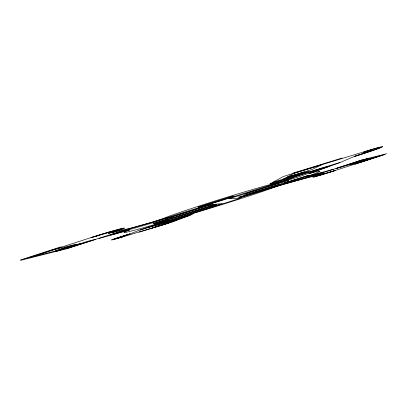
<?xml version="1.0" encoding="UTF-8"?>
<svg xmlns="http://www.w3.org/2000/svg" width="407" height="407" viewBox="0 0 407 407"><rect width="100%" height="100%" fill="white"/><g stroke="black" fill="none" stroke-linecap="round" stroke-linejoin="round"><path stroke-width="0.61" d="M270.039 183.852L340.323 162.388L353.749 156.72A23.942 0.809 -17.7 0 0 381.827 147.212A23.942 0.809 -17.7 0 0 366.137 151.15L285.2 175.895L282.916 176.755L270.039 183.852L305.301 173.006L308.918 171.235L272.751 182.356M282.84 179.258L285.963 177.6L304.512 171.896L300.915 173.697M340.023 162.485L339.987 162.5A18.625 0.585 -17.5 0 1 336.045 164.006L308.999 173.606L311.111 173.041A61.264 1.74 -17.4 0 1 308.842 175.778L306.893 176.465L333.445 169.215M192.246 214.408L139.718 230.123L130.347 233.796A16.087 0.371 -17.1 0 0 111.818 239.784A16.087 0.371 -17.1 0 0 123.519 236.65L173.83 221.51L192.246 214.408L166.427 222.176L162.739 223.657L188.156 216.005M139.962 230.047L140.217 229.94A14.474 0.356 -17.1 0 1 143.737 228.698L168.529 220.406L167.358 220.757A60.674 1.694 -17.2 0 1 127.951 230.576L129.736 229.899L103.256 237.291A18.178 0.544 -17 0 1 99.817 238.222L98.972 238.436M164.799 223.392L168.447 221.937M176.903 219.785L168.849 222.95L152.004 228.037L159.488 225.035L177.325 219.617L181.166 218.106M149.064 226.918L148.438 227.208L155.128 225.386M303.098 173.86L282.478 181.247L277.426 182.697A64.092 1.908 -17.3 0 0 216.488 200.493A64.092 1.908 -17.3 0 0 162.983 218.59L151.913 222.298L130.042 228.358M168.956 221.311L192.832 213.446A57.952 1.557 -17.3 0 0 271.601 188.227L283.135 184.432L308.43 177.457M362.194 159.89L307.646 177.767L321.245 174.206A16.183 0.376 -17.5 0 0 314.591 176.831A16.183 0.376 -17.5 0 0 335.154 170.533L334.839 170.619L386.645 153.714L362.194 159.89L335.933 168.523L342.129 166.916L368.091 158.394M354.975 164.275L384.9 154.487M20.35 260.027L60.999 246.81M56.487 251.328L86.92 241.483L95.752 239.296L65.888 248.947L20.706 260.327L91.565 237.444L91.015 237.576A23.382 0.768 -16.9 0 1 121.637 228.566A23.382 0.768 -16.9 0 1 112.805 232.351L130.535 228.139L65.888 248.947M153.8 225.33L222.253 203.612L210.17 204.716L152.35 222.924A10.185 0.3 -17.1 0 1 142.898 225.732L141.738 226.068A10.261 0.3 -17.1 0 1 136.889 227.462L135.719 227.798A10.338 0.305 -17.1 0 1 130.81 229.212L129.619 229.553A10.419 0.31 -17.1 0 1 126.933 230.342L125.885 230.667A10.47 0.31 -17 0 1 112.062 234.732A33.16 0.997 -17.1 0 1 111.101 234.931A10.501 0.31 -17 0 1 117.974 232.417L127.976 229.268A10.496 0.315 -17 0 1 137.983 226.297L139.199 225.951A10.414 0.31 -17.1 0 1 144.2 224.511L145.396 224.171A10.338 0.305 -17.1 0 1 150.331 222.751L151.852 222.314M293.06 173.087L342.114 158.023M155.876 225.157L240.049 198.28L238.624 198.326L279.299 185.536L307.417 177.549L323.331 172.263L289.55 181.822L236.762 198.402L229.248 198.713L293.376 178.52A10.363 0.31 -17.4 0 0 301.902 175.666L302.864 175.336A10.455 0.315 -17.5 0 0 306.878 173.937L307.85 173.596A10.546 0.321 -17.5 0 0 313.11 171.647L313.868 171.423A10.719 0.331 -17.5 0 0 325.544 167.72A10.719 0.331 -17.5 0 0 329.014 166.249L328.307 166.397A10.75 0.331 -17.5 0 0 318.6 169.215L302.737 174.211A10.699 0.331 -17.5 0 0 292.699 177.727L292.094 177.981A10.531 0.321 -17.5 0 0 288.914 179.105L287.953 179.446A10.44 0.315 -17.4 0 0 284.462 180.652L155.718 221.199A10.261 0.3 -17.1 0 0 152.442 222.141L151.948 222.283M139.021 232.168L168.529 223.26M347.797 165.054L353.734 163.522L366.544 159.32L360.76 160.801M64.85 248.621L55.159 251.063L70.681 246.037L80.077 243.696M360.475 161.152L354.217 163.141L360.475 161.152M289.499 176.867L297.766 174.277L289.499 176.867M169.943 221.693L175.783 219.892L169.943 221.693M319.576 175.061L334.646 170.67A14.952 0.351 -17.5 0 1 315.634 176.49A14.952 0.351 -17.5 0 1 321.795 174.059L324.313 173.397L319.576 175.061M63.512 248.596L71.52 246.189L63.512 248.596M118.122 237.912L124.939 236.06L123.769 236.543A14.861 0.341 -17.1 0 1 112.968 239.438A14.861 0.341 -17.1 0 1 130.077 233.908L118.122 237.912M293.946 173.367L286.319 177.411L312.133 169.475L321.362 164.947L293.946 173.367M356.273 155.586L354.192 156.522A22.115 0.748 -17.7 0 0 380.133 147.736A22.115 0.748 -17.7 0 0 365.634 151.373L363.344 152.406A13.675 0.463 -17.7 0 1 372.329 150.147A13.675 0.463 -17.7 0 1 356.273 155.586M367.175 159.162L349.481 164.967L362.072 161.706L379.329 156.059L367.175 159.162M53.271 249.883L30.627 257.239L54.055 251.343L75.727 244.322L53.271 249.883M232.56 196.154L198.051 207.026L200.829 206.746L234.513 196.133L232.56 196.154M208.537 205.387L166.051 218.763L173.519 217.572L213.879 204.874L208.537 205.387M287.835 180.423L244.353 194.114L247.883 194.175L289.148 181.191L287.835 180.423M165.171 219.826L153.317 223.555L156.013 223.077L167.674 219.409L165.171 219.826M279.848 184.249L238.95 197.115L240.451 197.08L280.525 184.473L279.848 184.249M214.835 204.782L155.042 223.591L157.641 223.122L216.463 204.624L214.835 204.782M308.297 175.478L284.386 183.002L308.297 175.478M95.91 236.401L91.896 237.367A21.602 0.712 -16.9 0 1 120.167 229.044A21.602 0.712 -16.9 0 1 112.022 232.539L108.354 233.42A13.36 0.438 -16.9 0 0 113.355 231.273A13.36 0.438 -16.9 0 0 95.91 236.401"/></g></svg>
